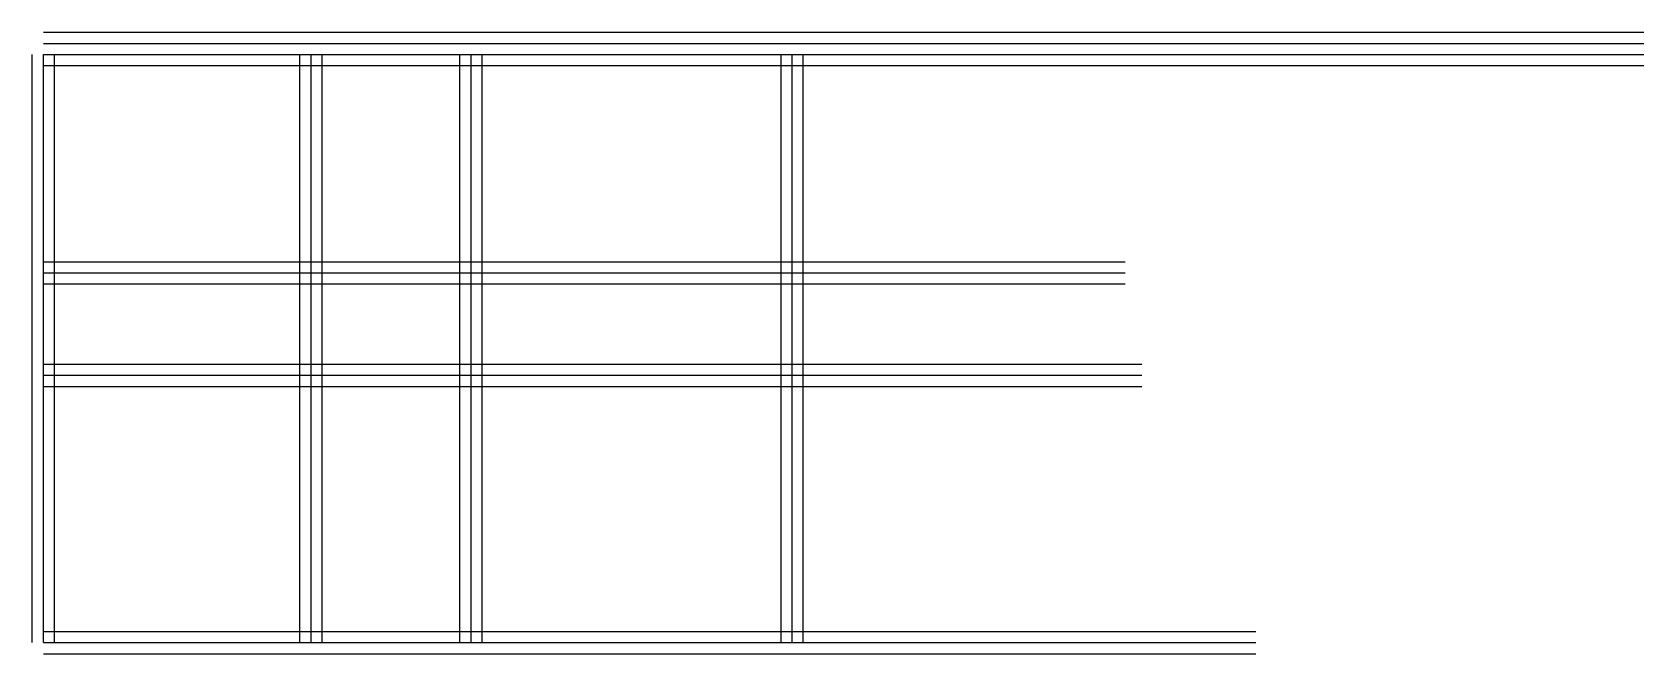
# Model space of a CAD drawing. Header units: inches. Extents: x 152 to 876, y 1 to 280.
import ezdxf

# ---------------------------------------------------------------- set-up
doc = ezdxf.new("R2010")
doc.units = ezdxf.units.IN
doc.header["$MEASUREMENT"] = 0
doc.layers.add('Layer1', color=130, linetype='Continuous', plot=False)

msp = doc.modelspace()

# ---------------------------------------------------------------- linework, layer by layer
at = {"layer": 'Layer1'}
for p, q in [((157.38, 279.95), (875.85, 279.95)), ((157.38, 274.95), (875.85, 274.95)), ((152.38, 171.95), (152.38, 269.95)), ((152.38, 171.95), (152.38, 269.95)), ((157.38, 171.95), (157.38, 269.95)), ((157.38, 269.95), (875.85, 269.95)), ((157.38, 269.95), (277.38, 269.95)), ((162.38, 171.95), (162.38, 269.95)), ((272.38, 269.95), (272.38, 5.95)), ((277.38, 269.95), (277.38, 5.95)), ((282.38, 269.95), (282.38, 5.95)), ((344.38, 5.95), (344.38, 269.95)), ((349.38, 5.95), (349.38, 269.95)), ((349.38, 269.95), (493.38, 269.95)), ((354.38, 5.95), (354.38, 269.95)), ((488.38, 269.95), (488.38, 5.95)), ((493.38, 269.95), (493.38, 5.95)), ((498.38, 269.95), (498.38, 5.95)), ((157.38, 264.95), (875.85, 264.95)), ((349.38, 264.95), (493.38, 264.95)), ((157.38, 176.95), (643.03, 176.95)), ((152.38, 125.95), (152.38, 171.95)), ((157.38, 125.95), (157.38, 171.95)), ((157.38, 171.95), (643.03, 171.95)), ((157.38, 166.95), (643.03, 166.95)), ((162.38, 125.95), (162.38, 171.95)), ((157.38, 130.95), (650.54, 130.95)), ((152.38, 5.95), (152.38, 125.95)), ((157.38, 5.95), (157.38, 125.95)), ((157.38, 125.95), (650.54, 125.95)), ((162.38, 5.95), (162.38, 125.95)), ((157.38, 120.95), (650.54, 120.95)), ((157.38, 10.95), (701.71, 10.95)), ((277.38, 10.95), (349.38, 10.95)), ((157.38, 5.95), (701.71, 5.95)), ((157.38, 0.95), (701.71, 0.95)), ((277.38, 5.95), (349.38, 5.95))]:
    msp.add_line(p, q, dxfattribs=at)

doc.saveas('drawing.dxf')
